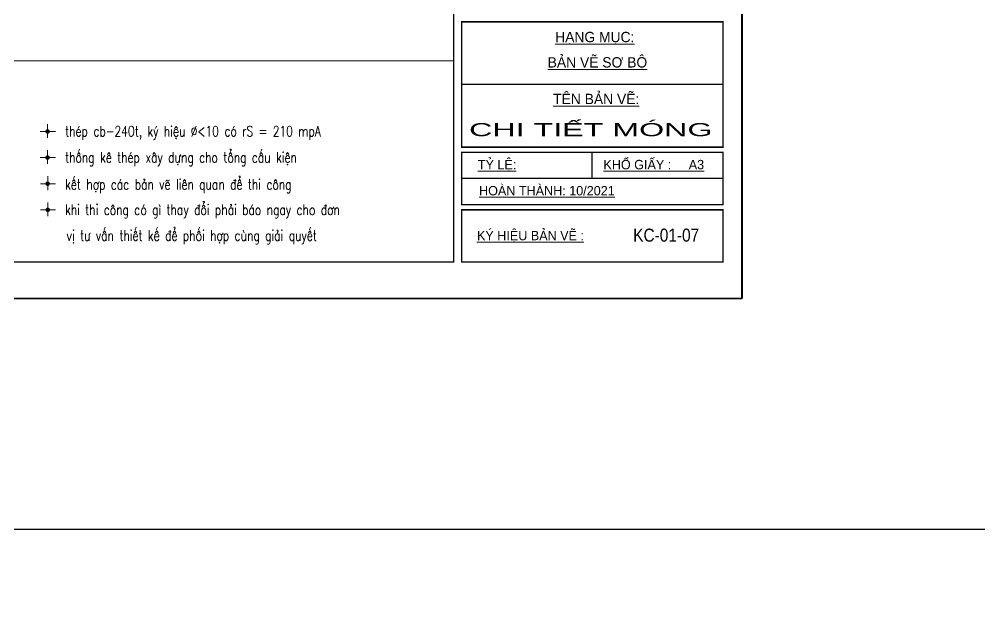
# Model space of a CAD drawing. Extents: x -2098986 to 943, y -1296280 to 73591.
# Drawn here: x -1592657 to -1574276, y -1092187 to -1080705 of the extents above; entities that cross this region are included whole.
import ezdxf
from ezdxf.enums import TextEntityAlignment as Align

# ---------------------------------------------------------------- set-up
doc = ezdxf.new("R2010")
doc.units = 0
doc.header["$LTSCALE"] = 150
doc.layers.get('Defpoints').update_dxf_attribs({"lineweight": 18})
for name, color, linetype, lineweight in [('05.Text', 253, 'Continuous', 18), ('11.Khung bo', 32, 'Continuous', 50), ('12.Khung', 36, 'Continuous', 25), ('G-ANNO-TTLB', 6, 'Continuous', 9), ('KCVN-THAY', 7, 'Continuous', 25), ('LS-TEXT', 60, 'Continuous', 20), ('LS-THAY', 7, 'Continuous', 20)]:
    doc.layers.add(name, color=color, linetype=linetype, lineweight=lineweight)
doc.layers.add('Tpl_Bound', color=1, linetype='Continuous', plot=False)
doc.styles.add('KCVN-LEADER', font='vnromadi.shx', dxfattribs={"width": 0.7, "height": 4})
doc.styles.add('vnarialH', font='')
doc.styles.add('VnAvantH', font='')
doc.styles.add('vnsimpli', font='vnsimli.shx', dxfattribs={"width": 0.75})
doc.styles.get('vnarialH').set_extended_font_data('.VnArialH')
doc.styles.get('VnAvantH').set_extended_font_data('.VnAvantH')

# ---------------------------------------------------------------- blocks, each defined once
blk = doc.blocks.new('*U4')
at = {"layer": 'KCVN-THAY', "color": 140}
blk.add_lwpolyline([(214871.76, 86966.68), (215381.8, 86966.68), (215381.8, 86579.68), (214871.76, 86579.68)], close=True, dxfattribs=at)
blk = doc.blocks.new('100')
at = {"layer": '11.Khung bo', "const_width": 26.7}
for points in [[(1860913, -945240), (1860913, -916940), (1896063, -916940), (1896063, -945240)], [(1860913, -945240), (1860913, -916940), (1896063, -916940), (1896063, -945240)], [(1860913, -945240), (1860913, -916940), (1896063, -916940), (1896063, -945240)], [(1896213, -943040), (1901213, -943040), (1901213, -940640), (1896213, -940640)], [(1896213, -943040), (1901213, -943040), (1901213, -940640), (1896213, -940640)], [(1896213, -943040), (1901213, -943040), (1901213, -940640), (1896213, -940640)], [(1896213, -944140), (1901213, -944140), (1901213, -943140), (1896213, -943140)], [(1896213, -944140), (1901213, -944140), (1901213, -943140), (1896213, -943140)], [(1896213, -944140), (1901213, -944140), (1901213, -943140), (1896213, -943140)], [(1896213, -945240), (1901213, -945240), (1901213, -944240), (1896213, -944240)], [(1896213, -945240), (1901213, -945240), (1901213, -944240), (1896213, -944240)], [(1896213, -945240), (1901213, -945240), (1901213, -944240), (1896213, -944240)]]:
    blk.add_lwpolyline(points, close=True, dxfattribs=at)
at = {"layer": '12.Khung'}
for p, q in [((1901213, -941840), (1896213, -941840)), ((1901213, -941840), (1896213, -941840)), ((1901213, -941840), (1896213, -941840)), ((1898713, -943640), (1898713, -943140)), ((1898713, -943640), (1898713, -943140)), ((1898713, -943640), (1898713, -943140)), ((1901213, -943640), (1896213, -943640)), ((1901213, -943640), (1896213, -943640)), ((1901213, -943640), (1896213, -943640))]:
    blk.add_line(p, q, dxfattribs=at)
blk.add_lwpolyline([(1901579, -945940), (1901579, -916240), (1859580, -916240), (1859580, -945940)], close=True, dxfattribs=at)
blk.add_lwpolyline([(1901579, -945940), (1901579, -916240), (1859580, -916240), (1859580, -945940)], close=True, dxfattribs=at)
blk.add_lwpolyline([(1901579, -945940), (1901579, -916240), (1859580, -916240), (1859580, -945940)], close=True, dxfattribs=at)
at = {"layer": '05.Text', "style": 'VnAvantH'}
for s, height, p in [('%%Uh¹ng môc:', 198, (1898005, -941030)), ('%%Uh¹ng môc:', 198, (1898005, -941030)), ('%%Uh¹ng môc:', 198, (1898005, -941030)), ('%%Ub¶n vÏ s¬ bé', 198, (1897861, -941515)), ('%%Ub¶n vÏ s¬ bé', 198, (1897861, -941515)), ('%%Ub¶n vÏ s¬ bé', 198, (1897861, -941515)), ('%%Utªn b¶n vÏ:', 198, (1897966, -942216)), ('%%Utªn b¶n vÏ:', 198, (1897966, -942216)), ('%%Utªn b¶n vÏ:', 198, (1897966, -942216)), ('%%Utû lÖ:', 180, (1896525, -943464)), ('%%UKHæ GIÊY :     A3', 180, (1898928, -943464)), ('%%Uhoµn thµnh: 10/2021', 180, (1896548, -943964)), ('%%Uký hiÖu b¶n vÏ :', 180, (1896508, -944823))]:
    blk.add_text(s, height=height, dxfattribs=at).set_placement(p)
blk = doc.blocks.new('n')
at = {"layer": 'LS-TEXT', "linetype": 'Continuous'}
for p, q in [((-27, 0), (-175, 0)), ((-175, 0), (188, 0)), ((0, 0), (0, 178)), ((0, 178), (0, -151))]:
    blk.add_line(p, q, dxfattribs=at)
at = {"layer": 'LS-TEXT', "linetype": 'Continuous', "const_width": 54}
blk.add_lwpolyline([(-27, 0, 1), (27, 0, 1)], format="xyb", close=True, dxfattribs=at)
blk = doc.blocks.new('GHICHUCHUNG1')
at = {"layer": 'LS-THAY'}
blk.add_lwpolyline([(115819, 523844), (132587, 523844), (132587, 519994), (115819, 519994)], close=True, dxfattribs=at)
at = {"layer": 'LS-THAY', "xscale": 0.7999999998137355, "yscale": 0.7999999998137355, "zscale": 0.7999999998137355}
for p in [(116368, 522494), (124816, 522494), (116369, 521994), (124815, 521994), (116368, 521494), (124818, 521494), (116368, 520994), (124819, 520994), (116368, 520494)]:
    blk.add_blockref('n', p, dxfattribs=at)
at = {"layer": 'LS-TEXT', "color": 60, "style": 'KCVN-LEADER', "width": 0.75}
blk.add_text('%%Ughi chó:', height=400, dxfattribs=at).set_placement((116449, 522924))
at = {"layer": 'LS-TEXT', "style": 'vnsimpli', "width": 0.75}
for s, p in [('   ghi chó chung xem b¶n vÏ kc-00', (116368, 522400)), ('   thÐp cb-240t, ký hiÖu %%C<10 cã rS = 210 mpA', (124816, 522399)), ('   bª t«ng b20 (m250) cã rB = 11.5 mpA (115 kg/cm2)', (116368, 521900)), ('   thèng kª thÐp x©y dùng cho tæng cÊu kiÖn', (124815, 521899)), ('   bª t«ng lãt b7.5 (m100)', (116366, 521397)), ('   kÕt hîp c¸c b¶n vÏ liªn quan ®Ó thi c«ng', (124816, 521382)), ('   khi thi c«ng cã g× thay ®æi ph¶i b¸o ngay cho ®¬n', (124815, 520898)), ('   thÐp cb-400v, ký hiÖu 16<=` cã rS = 350 mpA', (116366, 520894)), ('   thÐp cb-300v, ký hiÖu 10<=`<16 cã rS = 260 mpA', (116366, 520394)), ('vÞ t\xad vÊn thiÕt kÕ ®Ó phèi hîp cïng gi¶i quyÕt', (125180, 520402))]:
    blk.add_text(s, height=200, dxfattribs=at).set_placement(p)

msp = doc.modelspace()

# ---------------------------------------------------------------- linework, layer by layer
at = {"layer": 'LS-THAY'}
msp.add_line((-1584342.2, -1081505.5), (-1619492.2, -1081505.5), dxfattribs=at)
at = {"layer": 'LS-THAY', "color": 140}
for points in [[(-1855203.6, -1051773.5), (-1290965.2, -1051773), (-1290965, -1090473.8), (-1855203.4, -1090474.3)], [(-1855203.6, -1090474.3), (-1290965.2, -1090473.8), (-1290965, -1141478.4), (-1855203.4, -1141478.9)]]:
    msp.add_lwpolyline(points, close=True, dxfattribs=at)
at = {"layer": 'Tpl_Bound', "color": 1}
msp.add_lwpolyline([(-1620825.6, -1086055.5), (-1620825.6, -1056355.5), (-1578825.6, -1056355.5), (-1578825.6, -1086055.5)], close=True, dxfattribs=at)

# ---------------------------------------------------------------- block references
at = {"layer": '05.Text', "xscale": 1.000009185772931, "yscale": 1.000009185772931, "zscale": 1.000009185772931}
msp.add_blockref('100', (-3480422.3, -140107), dxfattribs=at)
at = {"layer": 'Defpoints', "xscale": 100, "yscale": 100, "zscale": 100}
msp.add_blockref('*U4', (-23112336.3, -9748442.8), dxfattribs=at)
at = {"layer": 'LS-THAY'}
msp.add_blockref('GHICHUCHUNG1', (-1716929.3, -1605349.7), dxfattribs=at)

# ---------------------------------------------------------------- texts
at = {"layer": 'G-ANNO-TTLB', "color": 3, "style": 'vnarialH'}
for s, width, p, p2 in [('chi tiÕt mãng', 1.764881, (-1584047.5, -1082945.4), (-1579390.6, -1082945.4)), ('KC-01-07', 0.844492, (-1580907.2, -1084965.5), (-1579644.9, -1084965.5))]:
    msp.add_text(s, height=250, dxfattribs=dict(at, width=width)).set_placement(p, p2, align=Align.FIT)

doc.saveas('drawing.dxf')
